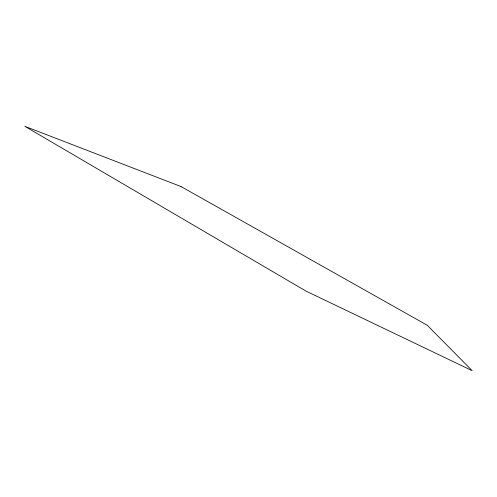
<?xml version="1.0" encoding="UTF-8"?>
<svg xmlns="http://www.w3.org/2000/svg" width="497" height="497" viewBox="0 0 497 497"><rect width="100%" height="100%" fill="white"/><g stroke="black" fill="none" stroke-linecap="round" stroke-linejoin="round"><path stroke-width="0.75" d="M181.057 186.568L24.85 126.325L306.022 291.112L472.15 370.675L427.24 325.255L181.057 186.568"/></g></svg>
